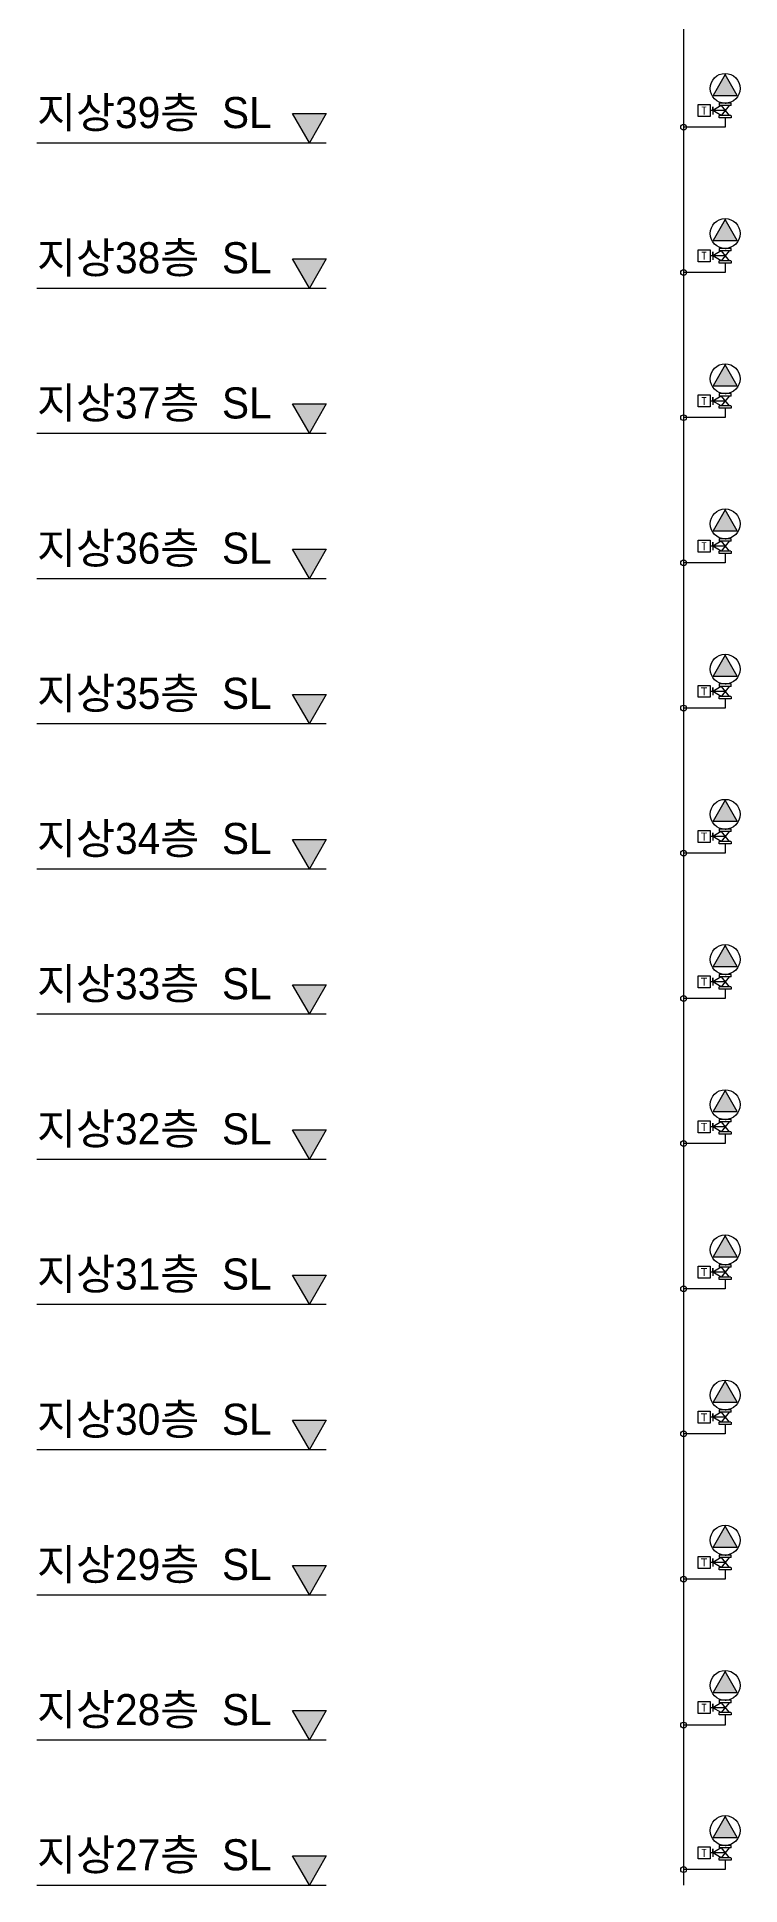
# Model space of a CAD drawing. Header units: millimetres. Extents: x -670037 to -640203, y 79764 to 182893.
# Drawn here: x -670037 to -659865, y 130164 to 156896 of the extents above; entities that cross this region are included whole.
import ezdxf
from ezdxf.enums import TextEntityAlignment as Align

# ---------------------------------------------------------------- set-up
doc = ezdxf.new("R2010")
doc.units = ezdxf.units.MM
doc.header["$LTSCALE"] = 200
for name, color, linetype in [('FF', 255, 'Continuous'), ('HSP', 5, 'Continuous'), ('TEX', 3, 'Continuous')]:
    doc.layers.add(name, color=color, linetype=linetype)
doc.styles.add('돋움', font='Dotum.ttf')
doc.styles.add('돋움체', font='DotumChe.ttf')

msp = doc.modelspace()

# ---------------------------------------------------------------- hatches: boundary and pattern name
for points in [[(-666340, 155787), (-666096, 155787), (-666096, 155364)], [(-665852, 155787), (-666096, 155787), (-666096, 155364)], [(-666340, 153687), (-666096, 153687), (-666096, 153264)], [(-665852, 153687), (-666096, 153687), (-666096, 153264)], [(-666340, 151587), (-666096, 151587), (-666096, 151164)], [(-665852, 151587), (-666096, 151587), (-666096, 151164)], [(-666340, 149487), (-666096, 149487), (-666096, 149064)], [(-665852, 149487), (-666096, 149487), (-666096, 149064)], [(-666340, 147387), (-666096, 147387), (-666096, 146964)], [(-665852, 147387), (-666096, 147387), (-666096, 146964)], [(-666340, 145287), (-666096, 145287), (-666096, 144864)], [(-665852, 145287), (-666096, 145287), (-666096, 144864)], [(-666340, 143187), (-666096, 143187), (-666096, 142764)], [(-665852, 143187), (-666096, 143187), (-666096, 142764)], [(-666340, 141087), (-666096, 141087), (-666096, 140664)], [(-665852, 141087), (-666096, 141087), (-666096, 140664)], [(-666340, 138987), (-666096, 138987), (-666096, 138564)], [(-665852, 138987), (-666096, 138987), (-666096, 138564)], [(-666340, 136887), (-666096, 136887), (-666096, 136464)], [(-665852, 136887), (-666096, 136887), (-666096, 136464)], [(-666340, 134787), (-666096, 134787), (-666096, 134364)], [(-665852, 134787), (-666096, 134787), (-666096, 134364)], [(-666340, 132687), (-666096, 132687), (-666096, 132264)], [(-665852, 132687), (-666096, 132687), (-666096, 132264)], [(-666340, 130587), (-666096, 130587), (-666096, 130164)], [(-665852, 130587), (-666096, 130587), (-666096, 130164)]]:
    msp.add_hatch(color=256).paths.add_polyline_path(points)
at = {"layer": 'FF', "linetype": 'Continuous'}
for points in [[(-660081, 156355), (-660256, 156051), (-659906, 156051)], [(-660081, 156355), (-660256, 156051), (-659906, 156051)], [(-660081, 154255), (-660256, 153951), (-659906, 153951)], [(-660081, 154255), (-660256, 153951), (-659906, 153951)], [(-660081, 152155), (-660256, 151851), (-659906, 151851)], [(-660081, 152155), (-660256, 151851), (-659906, 151851)], [(-660081, 150055), (-660256, 149751), (-659906, 149751)], [(-660081, 150055), (-660256, 149751), (-659906, 149751)], [(-660081, 147955), (-660256, 147651), (-659906, 147651)], [(-660081, 147955), (-660256, 147651), (-659906, 147651)], [(-660081, 145855), (-660256, 145551), (-659906, 145551)], [(-660081, 145855), (-660256, 145551), (-659906, 145551)], [(-660081, 143755), (-660256, 143451), (-659906, 143451)], [(-660081, 143755), (-660256, 143451), (-659906, 143451)], [(-660081, 141655), (-660256, 141351), (-659906, 141351)], [(-660081, 141655), (-660256, 141351), (-659906, 141351)], [(-660081, 139555), (-660256, 139251), (-659906, 139251)], [(-660081, 139555), (-660256, 139251), (-659906, 139251)], [(-660081, 137455), (-660256, 137151), (-659906, 137151)], [(-660081, 137455), (-660256, 137151), (-659906, 137151)], [(-660081, 135355), (-660256, 135051), (-659906, 135051)], [(-660081, 135355), (-660256, 135051), (-659906, 135051)], [(-660081, 133255), (-660256, 132951), (-659906, 132951)], [(-660081, 133255), (-660256, 132951), (-659906, 132951)], [(-660081, 131155), (-660256, 130851), (-659906, 130851)], [(-660081, 131155), (-660256, 130851), (-659906, 130851)]]:
    msp.add_hatch(color=1, dxfattribs=at).paths.add_polyline_path(points)

# ---------------------------------------------------------------- linework, layer by layer
for p, q in [((-666096, 155364), (-666340, 155787)), ((-666340, 155787), (-665852, 155787)), ((-665852, 155787), (-666096, 155364)), ((-670037, 155364), (-665852, 155364)), ((-666096, 153264), (-666340, 153687)), ((-666340, 153687), (-665852, 153687)), ((-665852, 153687), (-666096, 153264)), ((-670037, 153264), (-665852, 153264)), ((-666096, 151164), (-666340, 151587)), ((-666340, 151587), (-665852, 151587)), ((-665852, 151587), (-666096, 151164)), ((-670037, 151164), (-665852, 151164)), ((-666096, 149064), (-666340, 149487)), ((-666340, 149487), (-665852, 149487)), ((-665852, 149487), (-666096, 149064)), ((-670037, 149064), (-665852, 149064)), ((-666096, 146964), (-666340, 147387)), ((-666340, 147387), (-665852, 147387)), ((-665852, 147387), (-666096, 146964)), ((-670037, 146964), (-665852, 146964)), ((-666096, 144864), (-666340, 145287)), ((-666340, 145287), (-665852, 145287)), ((-665852, 145287), (-666096, 144864)), ((-670037, 144864), (-665852, 144864)), ((-666096, 142764), (-666340, 143187)), ((-666340, 143187), (-665852, 143187)), ((-665852, 143187), (-666096, 142764)), ((-670037, 142764), (-665852, 142764)), ((-666096, 140664), (-666340, 141087)), ((-666340, 141087), (-665852, 141087)), ((-665852, 141087), (-666096, 140664)), ((-670037, 140664), (-665852, 140664)), ((-666096, 138564), (-666340, 138987)), ((-666340, 138987), (-665852, 138987)), ((-665852, 138987), (-666096, 138564)), ((-670037, 138564), (-665852, 138564)), ((-666096, 136464), (-666340, 136887)), ((-666340, 136887), (-665852, 136887)), ((-665852, 136887), (-666096, 136464)), ((-670037, 136464), (-665852, 136464)), ((-666096, 134364), (-666340, 134787)), ((-666340, 134787), (-665852, 134787)), ((-665852, 134787), (-666096, 134364)), ((-670037, 134364), (-665852, 134364)), ((-666096, 132264), (-666340, 132687)), ((-666340, 132687), (-665852, 132687)), ((-665852, 132687), (-666096, 132264)), ((-670037, 132264), (-665852, 132264)), ((-666096, 130164), (-666340, 130587)), ((-666340, 130587), (-665852, 130587)), ((-665852, 130587), (-666096, 130164)), ((-670037, 130164), (-665852, 130164))]:
    msp.add_line(p, q)
at = {"layer": 'FF', "color": 4}
for p, q in [((-660139, 155902), (-660258, 155830)), ((-660139, 155902), (-660258, 155830)), ((-660258, 155886), (-660258, 155774)), ((-660258, 155830), (-660258, 155886)), ((-660258, 155886), (-660258, 155774)), ((-660258, 155830), (-660258, 155886)), ((-659995, 155937), (-660167, 155937)), ((-659995, 155937), (-660167, 155937)), ((-660167, 155937), (-660167, 155902)), ((-659995, 155937), (-660167, 155937)), ((-659995, 155937), (-660167, 155937)), ((-660167, 155937), (-660167, 155902)), ((-659995, 155902), (-660167, 155902)), ((-659995, 155902), (-660167, 155902)), ((-660024, 155902), (-660139, 155758)), ((-660139, 155902), (-660024, 155758)), ((-660024, 155902), (-660139, 155758)), ((-660139, 155902), (-660024, 155758)), ((-660081, 155937), (-660064, 155937)), ((-660081, 155937), (-660064, 155937)), ((-659995, 155902), (-659995, 155937)), ((-659995, 155902), (-659995, 155937)), ((-660081, 155830), (-660299, 155830)), ((-660081, 155830), (-660299, 155830)), ((-660258, 155830), (-660258, 155842)), ((-660258, 155842), (-660258, 155819)), ((-660258, 155830), (-660258, 155842)), ((-660258, 155842), (-660258, 155819)), ((-660139, 155758), (-660258, 155830)), ((-660139, 155758), (-660258, 155830)), ((-659997, 155758), (-660167, 155758)), ((-660167, 155724), (-660167, 155758)), ((-659997, 155758), (-660167, 155758)), ((-660167, 155724), (-660167, 155758)), ((-659995, 155724), (-660166, 155724)), ((-659995, 155724), (-660166, 155724)), ((-659995, 155724), (-660166, 155724)), ((-659995, 155724), (-660166, 155724)), ((-659995, 155758), (-659995, 155724)), ((-659995, 155758), (-659995, 155724)), ((-660081, 153730), (-660299, 153730)), ((-660081, 153730), (-660299, 153730)), ((-660139, 153802), (-660258, 153730)), ((-660139, 153802), (-660258, 153730)), ((-660258, 153786), (-660258, 153674)), ((-660258, 153730), (-660258, 153786)), ((-660258, 153786), (-660258, 153674)), ((-660258, 153730), (-660258, 153786)), ((-660258, 153730), (-660258, 153742)), ((-660258, 153742), (-660258, 153719)), ((-660258, 153730), (-660258, 153742)), ((-660258, 153742), (-660258, 153719)), ((-660139, 153658), (-660258, 153730)), ((-660139, 153658), (-660258, 153730)), ((-659995, 153837), (-660167, 153837)), ((-659995, 153837), (-660167, 153837)), ((-660167, 153837), (-660167, 153802)), ((-659995, 153837), (-660167, 153837)), ((-659995, 153837), (-660167, 153837)), ((-660167, 153837), (-660167, 153802)), ((-659995, 153802), (-660167, 153802)), ((-659995, 153802), (-660167, 153802)), ((-660024, 153802), (-660139, 153658)), ((-660139, 153802), (-660024, 153658)), ((-660024, 153802), (-660139, 153658)), ((-660139, 153802), (-660024, 153658)), ((-660081, 153837), (-660064, 153837)), ((-660081, 153837), (-660064, 153837)), ((-659995, 153802), (-659995, 153837)), ((-659995, 153802), (-659995, 153837)), ((-659997, 153658), (-660167, 153658)), ((-660167, 153624), (-660167, 153658)), ((-659997, 153658), (-660167, 153658)), ((-660167, 153624), (-660167, 153658)), ((-659995, 153624), (-660166, 153624)), ((-659995, 153624), (-660166, 153624)), ((-659995, 153624), (-660166, 153624)), ((-659995, 153624), (-660166, 153624)), ((-659995, 153658), (-659995, 153624)), ((-659995, 153658), (-659995, 153624)), ((-660081, 151630), (-660299, 151630)), ((-660081, 151630), (-660299, 151630)), ((-660139, 151702), (-660258, 151630)), ((-660139, 151702), (-660258, 151630)), ((-660258, 151686), (-660258, 151574)), ((-660258, 151630), (-660258, 151686)), ((-660258, 151686), (-660258, 151574)), ((-660258, 151630), (-660258, 151686)), ((-660258, 151630), (-660258, 151642)), ((-660258, 151642), (-660258, 151619)), ((-660258, 151630), (-660258, 151642)), ((-660258, 151642), (-660258, 151619)), ((-660139, 151558), (-660258, 151630)), ((-660139, 151558), (-660258, 151630)), ((-659995, 151737), (-660167, 151737)), ((-659995, 151737), (-660167, 151737)), ((-660167, 151737), (-660167, 151702)), ((-659995, 151737), (-660167, 151737)), ((-659995, 151737), (-660167, 151737)), ((-660167, 151737), (-660167, 151702)), ((-659995, 151702), (-660167, 151702)), ((-659995, 151702), (-660167, 151702)), ((-660024, 151702), (-660139, 151558)), ((-660139, 151702), (-660024, 151558)), ((-660024, 151702), (-660139, 151558)), ((-660139, 151702), (-660024, 151558)), ((-660081, 151737), (-660064, 151737)), ((-660081, 151737), (-660064, 151737)), ((-659995, 151702), (-659995, 151737)), ((-659995, 151702), (-659995, 151737)), ((-659997, 151558), (-660167, 151558)), ((-660167, 151524), (-660167, 151558)), ((-659997, 151558), (-660167, 151558)), ((-660167, 151524), (-660167, 151558)), ((-659995, 151524), (-660166, 151524)), ((-659995, 151524), (-660166, 151524)), ((-659995, 151524), (-660166, 151524)), ((-659995, 151524), (-660166, 151524)), ((-659995, 151558), (-659995, 151524)), ((-659995, 151558), (-659995, 151524)), ((-660081, 149530), (-660299, 149530)), ((-660081, 149530), (-660299, 149530)), ((-660139, 149602), (-660258, 149530)), ((-660139, 149602), (-660258, 149530)), ((-660258, 149586), (-660258, 149474)), ((-660258, 149530), (-660258, 149586)), ((-660258, 149586), (-660258, 149474)), ((-660258, 149530), (-660258, 149586)), ((-660258, 149530), (-660258, 149542)), ((-660258, 149542), (-660258, 149519)), ((-660258, 149530), (-660258, 149542)), ((-660258, 149542), (-660258, 149519)), ((-660139, 149458), (-660258, 149530)), ((-660139, 149458), (-660258, 149530)), ((-659995, 149637), (-660167, 149637)), ((-659995, 149637), (-660167, 149637)), ((-660167, 149637), (-660167, 149602)), ((-659995, 149637), (-660167, 149637)), ((-659995, 149637), (-660167, 149637)), ((-660167, 149637), (-660167, 149602)), ((-659995, 149602), (-660167, 149602)), ((-659995, 149602), (-660167, 149602)), ((-659997, 149458), (-660167, 149458)), ((-660167, 149424), (-660167, 149458)), ((-659997, 149458), (-660167, 149458)), ((-660167, 149424), (-660167, 149458)), ((-660024, 149602), (-660139, 149458)), ((-660139, 149602), (-660024, 149458)), ((-660024, 149602), (-660139, 149458)), ((-660139, 149602), (-660024, 149458)), ((-660081, 149637), (-660064, 149637)), ((-660081, 149637), (-660064, 149637)), ((-659995, 149602), (-659995, 149637)), ((-659995, 149602), (-659995, 149637)), ((-659995, 149458), (-659995, 149424)), ((-659995, 149458), (-659995, 149424)), ((-659995, 149424), (-660166, 149424)), ((-659995, 149424), (-660166, 149424)), ((-659995, 149424), (-660166, 149424)), ((-659995, 149424), (-660166, 149424)), ((-660473, 147517), (-660299, 147517)), ((-660473, 147344), (-660473, 147517)), ((-660473, 147517), (-660299, 147517)), ((-660473, 147344), (-660473, 147517)), ((-660299, 147344), (-660473, 147344)), ((-660299, 147344), (-660473, 147344)), ((-660299, 147517), (-660299, 147344)), ((-660299, 147517), (-660299, 147344)), ((-660081, 147430), (-660299, 147430)), ((-660081, 147430), (-660299, 147430)), ((-660139, 147502), (-660258, 147430)), ((-660139, 147502), (-660258, 147430)), ((-660258, 147486), (-660258, 147374)), ((-660258, 147430), (-660258, 147486)), ((-660258, 147486), (-660258, 147374)), ((-660258, 147430), (-660258, 147486)), ((-660258, 147430), (-660258, 147442)), ((-660258, 147442), (-660258, 147419)), ((-660258, 147430), (-660258, 147442)), ((-660258, 147442), (-660258, 147419)), ((-660139, 147358), (-660258, 147430)), ((-660139, 147358), (-660258, 147430)), ((-659995, 147537), (-660167, 147537)), ((-659995, 147537), (-660167, 147537)), ((-660167, 147537), (-660167, 147502)), ((-659995, 147537), (-660167, 147537)), ((-659995, 147537), (-660167, 147537)), ((-660167, 147537), (-660167, 147502)), ((-659995, 147502), (-660167, 147502)), ((-659995, 147502), (-660167, 147502)), ((-659997, 147358), (-660167, 147358)), ((-660167, 147324), (-660167, 147358)), ((-659997, 147358), (-660167, 147358)), ((-660167, 147324), (-660167, 147358)), ((-659995, 147324), (-660166, 147324)), ((-659995, 147324), (-660166, 147324)), ((-659995, 147324), (-660166, 147324)), ((-659995, 147324), (-660166, 147324)), ((-660024, 147502), (-660139, 147358)), ((-660139, 147502), (-660024, 147358)), ((-660024, 147502), (-660139, 147358)), ((-660139, 147502), (-660024, 147358)), ((-660081, 147537), (-660064, 147537)), ((-660081, 147537), (-660064, 147537)), ((-659995, 147502), (-659995, 147537)), ((-659995, 147502), (-659995, 147537)), ((-659995, 147358), (-659995, 147324)), ((-659995, 147358), (-659995, 147324)), ((-659995, 145437), (-660167, 145437)), ((-659995, 145437), (-660167, 145437)), ((-660167, 145437), (-660167, 145402)), ((-659995, 145437), (-660167, 145437)), ((-659995, 145437), (-660167, 145437)), ((-660167, 145437), (-660167, 145402)), ((-660081, 145437), (-660064, 145437)), ((-660081, 145437), (-660064, 145437)), ((-659995, 145402), (-659995, 145437)), ((-659995, 145402), (-659995, 145437)), ((-660473, 145417), (-660299, 145417)), ((-660473, 145244), (-660473, 145417)), ((-660473, 145417), (-660299, 145417)), ((-660473, 145244), (-660473, 145417)), ((-660299, 145244), (-660473, 145244)), ((-660299, 145244), (-660473, 145244)), ((-660299, 145417), (-660299, 145244)), ((-660299, 145417), (-660299, 145244)), ((-660081, 145330), (-660299, 145330)), ((-660081, 145330), (-660299, 145330)), ((-660139, 145402), (-660258, 145330)), ((-660139, 145402), (-660258, 145330)), ((-660258, 145386), (-660258, 145274)), ((-660258, 145330), (-660258, 145386)), ((-660258, 145386), (-660258, 145274)), ((-660258, 145330), (-660258, 145386)), ((-660258, 145330), (-660258, 145342)), ((-660258, 145342), (-660258, 145319)), ((-660258, 145330), (-660258, 145342)), ((-660258, 145342), (-660258, 145319)), ((-660139, 145258), (-660258, 145330)), ((-660139, 145258), (-660258, 145330)), ((-659995, 145402), (-660167, 145402)), ((-659995, 145402), (-660167, 145402)), ((-659997, 145258), (-660167, 145258)), ((-660167, 145224), (-660167, 145258)), ((-659997, 145258), (-660167, 145258)), ((-660167, 145224), (-660167, 145258)), ((-659995, 145224), (-660166, 145224)), ((-659995, 145224), (-660166, 145224)), ((-659995, 145224), (-660166, 145224)), ((-659995, 145224), (-660166, 145224)), ((-660024, 145402), (-660139, 145258)), ((-660139, 145402), (-660024, 145258)), ((-660024, 145402), (-660139, 145258)), ((-660139, 145402), (-660024, 145258)), ((-659995, 145258), (-659995, 145224)), ((-659995, 145258), (-659995, 145224)), ((-660473, 143317), (-660299, 143317)), ((-660473, 143144), (-660473, 143317)), ((-660473, 143317), (-660299, 143317)), ((-660473, 143144), (-660473, 143317)), ((-660299, 143317), (-660299, 143144)), ((-660299, 143317), (-660299, 143144)), ((-660139, 143302), (-660258, 143230)), ((-660139, 143302), (-660258, 143230)), ((-660258, 143286), (-660258, 143174)), ((-660258, 143230), (-660258, 143286)), ((-660258, 143286), (-660258, 143174)), ((-660258, 143230), (-660258, 143286)), ((-659995, 143337), (-660167, 143337)), ((-659995, 143337), (-660167, 143337)), ((-660167, 143337), (-660167, 143302)), ((-659995, 143337), (-660167, 143337)), ((-659995, 143337), (-660167, 143337)), ((-660167, 143337), (-660167, 143302)), ((-659995, 143302), (-660167, 143302)), ((-659995, 143302), (-660167, 143302)), ((-660024, 143302), (-660139, 143158)), ((-660139, 143302), (-660024, 143158)), ((-660024, 143302), (-660139, 143158)), ((-660139, 143302), (-660024, 143158)), ((-660081, 143337), (-660064, 143337)), ((-660081, 143337), (-660064, 143337)), ((-659995, 143302), (-659995, 143337)), ((-659995, 143302), (-659995, 143337)), ((-660299, 143144), (-660473, 143144)), ((-660299, 143144), (-660473, 143144)), ((-660081, 143230), (-660299, 143230)), ((-660081, 143230), (-660299, 143230)), ((-660258, 143230), (-660258, 143242)), ((-660258, 143242), (-660258, 143219)), ((-660258, 143230), (-660258, 143242)), ((-660258, 143242), (-660258, 143219)), ((-660139, 143158), (-660258, 143230)), ((-660139, 143158), (-660258, 143230)), ((-659997, 143158), (-660167, 143158)), ((-660167, 143124), (-660167, 143158)), ((-659997, 143158), (-660167, 143158)), ((-660167, 143124), (-660167, 143158)), ((-659995, 143124), (-660166, 143124)), ((-659995, 143124), (-660166, 143124)), ((-659995, 143124), (-660166, 143124)), ((-659995, 143124), (-660166, 143124)), ((-659995, 143158), (-659995, 143124)), ((-659995, 143158), (-659995, 143124)), ((-660473, 141217), (-660299, 141217)), ((-660473, 141044), (-660473, 141217)), ((-660473, 141217), (-660299, 141217)), ((-660473, 141044), (-660473, 141217)), ((-660299, 141217), (-660299, 141044)), ((-660299, 141217), (-660299, 141044)), ((-660139, 141202), (-660258, 141130)), ((-660139, 141202), (-660258, 141130)), ((-660258, 141186), (-660258, 141074)), ((-660258, 141130), (-660258, 141186)), ((-660258, 141186), (-660258, 141074)), ((-660258, 141130), (-660258, 141186)), ((-660258, 141130), (-660258, 141142)), ((-660258, 141142), (-660258, 141119)), ((-660258, 141130), (-660258, 141142)), ((-660258, 141142), (-660258, 141119)), ((-659995, 141237), (-660167, 141237)), ((-659995, 141237), (-660167, 141237)), ((-660167, 141237), (-660167, 141202)), ((-659995, 141237), (-660167, 141237)), ((-659995, 141237), (-660167, 141237)), ((-660167, 141237), (-660167, 141202)), ((-659995, 141202), (-660167, 141202)), ((-659995, 141202), (-660167, 141202)), ((-660024, 141202), (-660139, 141058)), ((-660139, 141202), (-660024, 141058)), ((-660024, 141202), (-660139, 141058)), ((-660139, 141202), (-660024, 141058)), ((-660081, 141237), (-660064, 141237)), ((-660081, 141237), (-660064, 141237)), ((-659995, 141202), (-659995, 141237)), ((-659995, 141202), (-659995, 141237)), ((-660299, 141044), (-660473, 141044)), ((-660299, 141044), (-660473, 141044)), ((-660081, 141130), (-660299, 141130)), ((-660081, 141130), (-660299, 141130)), ((-660139, 141058), (-660258, 141130)), ((-660139, 141058), (-660258, 141130)), ((-659997, 141058), (-660167, 141058)), ((-660167, 141024), (-660167, 141058)), ((-659997, 141058), (-660167, 141058)), ((-660167, 141024), (-660167, 141058)), ((-659995, 141024), (-660166, 141024)), ((-659995, 141024), (-660166, 141024)), ((-659995, 141024), (-660166, 141024)), ((-659995, 141024), (-660166, 141024)), ((-659995, 141058), (-659995, 141024)), ((-659995, 141058), (-659995, 141024)), ((-660473, 139117), (-660299, 139117)), ((-660473, 138944), (-660473, 139117)), ((-660473, 139117), (-660299, 139117)), ((-660473, 138944), (-660473, 139117)), ((-660299, 139117), (-660299, 138944)), ((-660299, 139117), (-660299, 138944)), ((-660081, 139030), (-660299, 139030)), ((-660081, 139030), (-660299, 139030)), ((-660139, 139102), (-660258, 139030)), ((-660139, 139102), (-660258, 139030)), ((-660258, 139086), (-660258, 138974)), ((-660258, 139030), (-660258, 139086)), ((-660258, 139086), (-660258, 138974)), ((-660258, 139030), (-660258, 139086)), ((-660258, 139030), (-660258, 139042)), ((-660258, 139042), (-660258, 139019)), ((-660258, 139030), (-660258, 139042)), ((-660258, 139042), (-660258, 139019)), ((-660139, 138958), (-660258, 139030)), ((-660139, 138958), (-660258, 139030)), ((-659995, 139137), (-660167, 139137)), ((-659995, 139137), (-660167, 139137)), ((-660167, 139137), (-660167, 139102)), ((-659995, 139137), (-660167, 139137)), ((-659995, 139137), (-660167, 139137)), ((-660167, 139137), (-660167, 139102)), ((-659995, 139102), (-660167, 139102)), ((-659995, 139102), (-660167, 139102)), ((-660024, 139102), (-660139, 138958)), ((-660139, 139102), (-660024, 138958)), ((-660024, 139102), (-660139, 138958)), ((-660139, 139102), (-660024, 138958)), ((-660081, 139137), (-660064, 139137)), ((-660081, 139137), (-660064, 139137)), ((-659995, 139102), (-659995, 139137)), ((-659995, 139102), (-659995, 139137)), ((-660299, 138944), (-660473, 138944)), ((-660299, 138944), (-660473, 138944)), ((-659997, 138958), (-660167, 138958)), ((-660167, 138924), (-660167, 138958)), ((-659997, 138958), (-660167, 138958)), ((-660167, 138924), (-660167, 138958)), ((-659995, 138924), (-660166, 138924)), ((-659995, 138924), (-660166, 138924)), ((-659995, 138924), (-660166, 138924)), ((-659995, 138924), (-660166, 138924)), ((-659995, 138958), (-659995, 138924)), ((-659995, 138958), (-659995, 138924)), ((-660473, 137017), (-660299, 137017)), ((-660473, 136844), (-660473, 137017)), ((-660473, 137017), (-660299, 137017)), ((-660473, 136844), (-660473, 137017)), ((-660299, 137017), (-660299, 136844)), ((-660299, 137017), (-660299, 136844)), ((-660081, 136930), (-660299, 136930)), ((-660081, 136930), (-660299, 136930)), ((-660139, 137002), (-660258, 136930)), ((-660139, 137002), (-660258, 136930)), ((-660258, 136986), (-660258, 136874)), ((-660258, 136930), (-660258, 136986)), ((-660258, 136986), (-660258, 136874)), ((-660258, 136930), (-660258, 136986)), ((-660258, 136930), (-660258, 136942)), ((-660258, 136942), (-660258, 136919)), ((-660258, 136930), (-660258, 136942)), ((-660258, 136942), (-660258, 136919)), ((-660139, 136858), (-660258, 136930)), ((-660139, 136858), (-660258, 136930)), ((-659995, 137037), (-660167, 137037)), ((-659995, 137037), (-660167, 137037)), ((-660167, 137037), (-660167, 137002)), ((-659995, 137037), (-660167, 137037)), ((-659995, 137037), (-660167, 137037)), ((-660167, 137037), (-660167, 137002)), ((-659995, 137002), (-660167, 137002)), ((-659995, 137002), (-660167, 137002)), ((-660024, 137002), (-660139, 136858)), ((-660139, 137002), (-660024, 136858)), ((-660024, 137002), (-660139, 136858)), ((-660139, 137002), (-660024, 136858)), ((-660081, 137037), (-660064, 137037)), ((-660081, 137037), (-660064, 137037)), ((-659995, 137002), (-659995, 137037)), ((-659995, 137002), (-659995, 137037)), ((-660299, 136844), (-660473, 136844)), ((-660299, 136844), (-660473, 136844)), ((-659997, 136858), (-660167, 136858)), ((-660167, 136824), (-660167, 136858)), ((-659997, 136858), (-660167, 136858)), ((-660167, 136824), (-660167, 136858)), ((-659995, 136824), (-660166, 136824)), ((-659995, 136824), (-660166, 136824)), ((-659995, 136824), (-660166, 136824)), ((-659995, 136824), (-660166, 136824)), ((-659995, 136858), (-659995, 136824)), ((-659995, 136858), (-659995, 136824)), ((-660473, 134917), (-660299, 134917)), ((-660473, 134744), (-660473, 134917)), ((-660473, 134917), (-660299, 134917)), ((-660473, 134744), (-660473, 134917)), ((-660299, 134744), (-660473, 134744)), ((-660299, 134744), (-660473, 134744)), ((-660299, 134917), (-660299, 134744)), ((-660299, 134917), (-660299, 134744)), ((-660081, 134830), (-660299, 134830)), ((-660081, 134830), (-660299, 134830)), ((-660139, 134902), (-660258, 134830)), ((-660139, 134902), (-660258, 134830)), ((-660258, 134886), (-660258, 134774)), ((-660258, 134830), (-660258, 134886)), ((-660258, 134886), (-660258, 134774)), ((-660258, 134830), (-660258, 134886)), ((-660258, 134830), (-660258, 134842)), ((-660258, 134842), (-660258, 134819)), ((-660258, 134830), (-660258, 134842)), ((-660258, 134842), (-660258, 134819)), ((-660139, 134758), (-660258, 134830)), ((-660139, 134758), (-660258, 134830)), ((-659995, 134937), (-660167, 134937)), ((-659995, 134937), (-660167, 134937)), ((-660167, 134937), (-660167, 134902)), ((-659995, 134937), (-660167, 134937)), ((-659995, 134937), (-660167, 134937)), ((-660167, 134937), (-660167, 134902)), ((-659995, 134902), (-660167, 134902)), ((-659995, 134902), (-660167, 134902)), ((-659997, 134758), (-660167, 134758)), ((-660167, 134724), (-660167, 134758)), ((-659997, 134758), (-660167, 134758)), ((-660167, 134724), (-660167, 134758)), ((-660024, 134902), (-660139, 134758)), ((-660139, 134902), (-660024, 134758)), ((-660024, 134902), (-660139, 134758)), ((-660139, 134902), (-660024, 134758)), ((-660081, 134937), (-660064, 134937)), ((-660081, 134937), (-660064, 134937)), ((-659995, 134902), (-659995, 134937)), ((-659995, 134902), (-659995, 134937)), ((-659995, 134758), (-659995, 134724)), ((-659995, 134758), (-659995, 134724)), ((-659995, 134724), (-660166, 134724)), ((-659995, 134724), (-660166, 134724)), ((-659995, 134724), (-660166, 134724)), ((-659995, 134724), (-660166, 134724)), ((-660081, 132730), (-660299, 132730)), ((-660081, 132730), (-660299, 132730)), ((-660139, 132802), (-660258, 132730)), ((-660139, 132802), (-660258, 132730)), ((-660258, 132786), (-660258, 132674)), ((-660258, 132730), (-660258, 132786)), ((-660258, 132786), (-660258, 132674)), ((-660258, 132730), (-660258, 132786)), ((-660258, 132730), (-660258, 132742)), ((-660258, 132742), (-660258, 132719)), ((-660258, 132730), (-660258, 132742)), ((-660258, 132742), (-660258, 132719)), ((-660139, 132658), (-660258, 132730)), ((-660139, 132658), (-660258, 132730)), ((-659995, 132837), (-660167, 132837)), ((-659995, 132837), (-660167, 132837)), ((-660167, 132837), (-660167, 132802)), ((-659995, 132837), (-660167, 132837)), ((-659995, 132837), (-660167, 132837)), ((-660167, 132837), (-660167, 132802)), ((-659995, 132802), (-660167, 132802)), ((-659995, 132802), (-660167, 132802)), ((-659997, 132658), (-660167, 132658)), ((-660167, 132624), (-660167, 132658)), ((-659997, 132658), (-660167, 132658)), ((-660167, 132624), (-660167, 132658)), ((-659995, 132624), (-660166, 132624)), ((-659995, 132624), (-660166, 132624)), ((-659995, 132624), (-660166, 132624)), ((-659995, 132624), (-660166, 132624)), ((-660024, 132802), (-660139, 132658)), ((-660139, 132802), (-660024, 132658)), ((-660024, 132802), (-660139, 132658)), ((-660139, 132802), (-660024, 132658)), ((-660081, 132837), (-660064, 132837)), ((-660081, 132837), (-660064, 132837)), ((-659995, 132802), (-659995, 132837)), ((-659995, 132802), (-659995, 132837)), ((-659995, 132658), (-659995, 132624)), ((-659995, 132658), (-659995, 132624)), ((-659995, 130737), (-660167, 130737)), ((-659995, 130737), (-660167, 130737)), ((-660167, 130737), (-660167, 130702)), ((-659995, 130737), (-660167, 130737)), ((-659995, 130737), (-660167, 130737)), ((-660167, 130737), (-660167, 130702)), ((-660081, 130737), (-660064, 130737)), ((-660081, 130737), (-660064, 130737)), ((-659995, 130702), (-659995, 130737)), ((-659995, 130702), (-659995, 130737)), ((-660081, 130630), (-660299, 130630)), ((-660081, 130630), (-660299, 130630)), ((-660139, 130702), (-660258, 130630)), ((-660139, 130702), (-660258, 130630)), ((-660258, 130686), (-660258, 130574)), ((-660258, 130630), (-660258, 130686)), ((-660258, 130686), (-660258, 130574)), ((-660258, 130630), (-660258, 130686)), ((-660258, 130630), (-660258, 130642)), ((-660258, 130642), (-660258, 130619)), ((-660258, 130630), (-660258, 130642)), ((-660258, 130642), (-660258, 130619)), ((-660139, 130558), (-660258, 130630)), ((-660139, 130558), (-660258, 130630)), ((-659995, 130702), (-660167, 130702)), ((-659995, 130702), (-660167, 130702)), ((-659997, 130558), (-660167, 130558)), ((-660167, 130524), (-660167, 130558)), ((-659997, 130558), (-660167, 130558)), ((-660167, 130524), (-660167, 130558)), ((-659995, 130524), (-660166, 130524)), ((-659995, 130524), (-660166, 130524)), ((-659995, 130524), (-660166, 130524)), ((-659995, 130524), (-660166, 130524)), ((-660024, 130702), (-660139, 130558)), ((-660139, 130702), (-660024, 130558)), ((-660024, 130702), (-660139, 130558)), ((-660139, 130702), (-660024, 130558)), ((-659995, 130558), (-659995, 130524)), ((-659995, 130558), (-659995, 130524))]:
    msp.add_line(p, q, dxfattribs=at)
at = {"layer": 'FF', "color": 6, "linetype": 'Continuous'}
for p, q in [((-660081, 155589), (-660681, 155589)), ((-660081, 155724), (-660081, 155589)), ((-660081, 155724), (-660081, 155589)), ((-660081, 153489), (-660681, 153489)), ((-660081, 153624), (-660081, 153489)), ((-660081, 153624), (-660081, 153489)), ((-660081, 151389), (-660681, 151389)), ((-660081, 151524), (-660081, 151389)), ((-660081, 151524), (-660081, 151389)), ((-660081, 149289), (-660681, 149289)), ((-660081, 149424), (-660081, 149289)), ((-660081, 149424), (-660081, 149289)), ((-660081, 147324), (-660081, 147189)), ((-660081, 147324), (-660081, 147189)), ((-660081, 147189), (-660681, 147189)), ((-660081, 145224), (-660081, 145089)), ((-660081, 145224), (-660081, 145089)), ((-660081, 145089), (-660681, 145089)), ((-660081, 143124), (-660081, 142989)), ((-660081, 143124), (-660081, 142989)), ((-660081, 142989), (-660681, 142989)), ((-660081, 140889), (-660681, 140889)), ((-660081, 141024), (-660081, 140889)), ((-660081, 141024), (-660081, 140889)), ((-660081, 138789), (-660681, 138789)), ((-660081, 138924), (-660081, 138789)), ((-660081, 138924), (-660081, 138789)), ((-660081, 136689), (-660681, 136689)), ((-660081, 136824), (-660081, 136689)), ((-660081, 136824), (-660081, 136689)), ((-660081, 134589), (-660681, 134589)), ((-660081, 134724), (-660081, 134589)), ((-660081, 134724), (-660081, 134589)), ((-660081, 132624), (-660081, 132489)), ((-660081, 132624), (-660081, 132489)), ((-660081, 132614), (-660081, 132479)), ((-660081, 132479), (-660681, 132479)), ((-660081, 130524), (-660081, 130389)), ((-660081, 130524), (-660081, 130389)), ((-660081, 130522), (-660081, 130387)), ((-660081, 130387), (-660681, 130387))]:
    msp.add_line(p, q, dxfattribs=at)
at = {"layer": 'FF', "color": 1, "linetype": 'Continuous'}
for p, q in [((-660081, 147955), (-660256, 147651)), ((-660081, 147955), (-660256, 147651)), ((-660081, 147955), (-660256, 147651)), ((-660081, 147955), (-660256, 147651)), ((-659906, 147651), (-660081, 147955)), ((-659906, 147651), (-660081, 147955)), ((-659906, 147651), (-660081, 147955)), ((-659906, 147651), (-660081, 147955)), ((-660256, 147651), (-659906, 147651)), ((-660256, 147651), (-659906, 147651)), ((-660256, 147651), (-659906, 147651)), ((-660256, 147651), (-659906, 147651)), ((-660081, 145855), (-660256, 145551)), ((-660081, 145855), (-660256, 145551)), ((-660081, 145855), (-660256, 145551)), ((-660081, 145855), (-660256, 145551)), ((-659906, 145551), (-660081, 145855)), ((-659906, 145551), (-660081, 145855)), ((-659906, 145551), (-660081, 145855)), ((-659906, 145551), (-660081, 145855)), ((-660256, 145551), (-659906, 145551)), ((-660256, 145551), (-659906, 145551)), ((-660256, 145551), (-659906, 145551)), ((-660256, 145551), (-659906, 145551)), ((-660081, 143755), (-660256, 143451)), ((-660081, 143755), (-660256, 143451)), ((-660081, 143755), (-660256, 143451)), ((-660081, 143755), (-660256, 143451)), ((-659906, 143451), (-660081, 143755)), ((-659906, 143451), (-660081, 143755)), ((-659906, 143451), (-660081, 143755)), ((-659906, 143451), (-660081, 143755)), ((-660256, 143451), (-659906, 143451)), ((-660256, 143451), (-659906, 143451)), ((-660256, 143451), (-659906, 143451)), ((-660256, 143451), (-659906, 143451)), ((-660081, 141655), (-660256, 141351)), ((-660081, 141655), (-660256, 141351)), ((-660081, 141655), (-660256, 141351)), ((-660081, 141655), (-660256, 141351)), ((-659906, 141351), (-660081, 141655)), ((-659906, 141351), (-660081, 141655)), ((-659906, 141351), (-660081, 141655)), ((-659906, 141351), (-660081, 141655)), ((-660256, 141351), (-659906, 141351)), ((-660256, 141351), (-659906, 141351)), ((-660256, 141351), (-659906, 141351)), ((-660256, 141351), (-659906, 141351)), ((-660081, 139555), (-660256, 139251)), ((-660081, 139555), (-660256, 139251)), ((-660081, 139555), (-660256, 139251)), ((-660081, 139555), (-660256, 139251)), ((-659906, 139251), (-660081, 139555)), ((-659906, 139251), (-660081, 139555)), ((-659906, 139251), (-660081, 139555)), ((-659906, 139251), (-660081, 139555)), ((-660256, 139251), (-659906, 139251)), ((-660256, 139251), (-659906, 139251)), ((-660256, 139251), (-659906, 139251)), ((-660256, 139251), (-659906, 139251)), ((-660081, 137455), (-660256, 137151)), ((-660081, 137455), (-660256, 137151)), ((-660081, 137455), (-660256, 137151)), ((-660081, 137455), (-660256, 137151)), ((-659906, 137151), (-660081, 137455)), ((-659906, 137151), (-660081, 137455)), ((-659906, 137151), (-660081, 137455)), ((-659906, 137151), (-660081, 137455)), ((-660256, 137151), (-659906, 137151)), ((-660256, 137151), (-659906, 137151)), ((-660256, 137151), (-659906, 137151)), ((-660256, 137151), (-659906, 137151)), ((-660081, 135355), (-660256, 135051)), ((-660081, 135355), (-660256, 135051)), ((-660081, 135355), (-660256, 135051)), ((-660081, 135355), (-660256, 135051)), ((-659906, 135051), (-660081, 135355)), ((-659906, 135051), (-660081, 135355)), ((-659906, 135051), (-660081, 135355)), ((-659906, 135051), (-660081, 135355)), ((-660256, 135051), (-659906, 135051)), ((-660256, 135051), (-659906, 135051)), ((-660256, 135051), (-659906, 135051)), ((-660256, 135051), (-659906, 135051))]:
    msp.add_line(p, q, dxfattribs=at)
at = {"layer": 'FF', "color": 1, "linetype": 'Continuous', "elevation": 0}
for points in [[(-660081, 156355), (-660256, 156051), (-659906, 156051)], [(-660081, 156355), (-660256, 156051), (-659906, 156051)], [(-660081, 156355), (-660256, 156051), (-659906, 156051)], [(-660081, 156355), (-660256, 156051), (-659906, 156051)], [(-660081, 154255), (-660256, 153951), (-659906, 153951)], [(-660081, 154255), (-660256, 153951), (-659906, 153951)], [(-660081, 154255), (-660256, 153951), (-659906, 153951)], [(-660081, 154255), (-660256, 153951), (-659906, 153951)], [(-660081, 152155), (-660256, 151851), (-659906, 151851)], [(-660081, 152155), (-660256, 151851), (-659906, 151851)], [(-660081, 152155), (-660256, 151851), (-659906, 151851)], [(-660081, 152155), (-660256, 151851), (-659906, 151851)], [(-660081, 150055), (-660256, 149751), (-659906, 149751)], [(-660081, 150055), (-660256, 149751), (-659906, 149751)], [(-660081, 150055), (-660256, 149751), (-659906, 149751)], [(-660081, 150055), (-660256, 149751), (-659906, 149751)], [(-660081, 133255), (-660256, 132951), (-659906, 132951)], [(-660081, 133255), (-660256, 132951), (-659906, 132951)], [(-660081, 133255), (-660256, 132951), (-659906, 132951)], [(-660081, 133255), (-660256, 132951), (-659906, 132951)], [(-660081, 131155), (-660256, 130851), (-659906, 130851)], [(-660081, 131155), (-660256, 130851), (-659906, 130851)], [(-660081, 131155), (-660256, 130851), (-659906, 130851)], [(-660081, 131155), (-660256, 130851), (-659906, 130851)]]:
    msp.add_lwpolyline(points, close=True, dxfattribs=at)
at = {"layer": 'FF', "color": 4, "elevation": 0}
for points in [[(-660473, 155917), (-660299, 155917), (-660299, 155744), (-660473, 155744)], [(-660473, 155917), (-660299, 155917), (-660299, 155744), (-660473, 155744)], [(-660473, 153817), (-660299, 153817), (-660299, 153644), (-660473, 153644)], [(-660473, 153817), (-660299, 153817), (-660299, 153644), (-660473, 153644)], [(-660473, 151717), (-660299, 151717), (-660299, 151544), (-660473, 151544)], [(-660473, 151717), (-660299, 151717), (-660299, 151544), (-660473, 151544)], [(-660473, 149617), (-660299, 149617), (-660299, 149444), (-660473, 149444)], [(-660473, 149617), (-660299, 149617), (-660299, 149444), (-660473, 149444)], [(-660473, 132817), (-660299, 132817), (-660299, 132644), (-660473, 132644)], [(-660473, 132817), (-660299, 132817), (-660299, 132644), (-660473, 132644)], [(-660473, 130717), (-660299, 130717), (-660299, 130544), (-660473, 130544)], [(-660473, 130717), (-660299, 130717), (-660299, 130544), (-660473, 130544)]]:
    msp.add_lwpolyline(points, close=True, dxfattribs=at)
at = {"layer": 'FF', "color": 7}
for centre in [(-660081, 156152), (-660081, 156152), (-660081, 154052), (-660081, 154052), (-660081, 151952), (-660081, 151952), (-660081, 149852), (-660081, 149852), (-660081, 147752), (-660081, 147752), (-660081, 145652), (-660081, 145652), (-660081, 143552), (-660081, 143552), (-660081, 141452), (-660081, 141452), (-660081, 139352), (-660081, 139352), (-660081, 137252), (-660081, 137252), (-660081, 135152), (-660081, 135152), (-660081, 133052), (-660081, 133052), (-660081, 130952), (-660081, 130952)]:
    msp.add_circle(centre, 216, dxfattribs=at)
at = {"layer": 'FF', "color": 2}
for centre in [(-660681, 155589, 0), (-660681, 153489, 0), (-660681, 151389, 0), (-660681, 149289, 0), (-660681, 147189, 0), (-660681, 145089), (-660681, 142989), (-660681, 140889, 0), (-660681, 138789), (-660681, 136689), (-660681, 134589, 0), (-660681, 132479, 0), (-660681, 130387, 0)]:
    msp.add_circle(centre, 41.7, dxfattribs=at)
at = {"layer": 'HSP', "linetype": 'Continuous'}
for p, q in [((-660681, 157464), (-660681, 155364)), ((-660681, 155364), (-660681, 153264)), ((-660681, 153264), (-660681, 151164)), ((-660681, 151164), (-660681, 149064)), ((-660681, 149064), (-660681, 146964)), ((-660681, 146964), (-660681, 144864)), ((-660681, 144864), (-660681, 142764)), ((-660681, 142764), (-660681, 140664)), ((-660681, 140664), (-660681, 138564)), ((-660681, 138564), (-660681, 136464)), ((-660681, 136464), (-660681, 134364)), ((-660681, 134364), (-660681, 132264)), ((-660681, 132264), (-660681, 130164))]:
    msp.add_line(p, q, dxfattribs=at)

# ---------------------------------------------------------------- texts
at = {"layer": 'FF', "color": 4}
for style, p in [('돋움체', (-660386, 155830)), ('돋움체', (-660386, 155830)), ('돋움체', (-660386, 153730)), ('돋움체', (-660386, 153730)), ('돋움체', (-660386, 151630)), ('돋움체', (-660386, 151630)), ('돋움체', (-660386, 149530)), ('돋움체', (-660386, 149530)), ('돋움', (-660386, 147430)), ('돋움', (-660386, 147430)), ('돋움', (-660386, 145330)), ('돋움', (-660386, 145330)), ('돋움', (-660386, 143230)), ('돋움', (-660386, 143230)), ('돋움', (-660386, 141130)), ('돋움', (-660386, 141130)), ('돋움', (-660386, 139030)), ('돋움', (-660386, 139030)), ('돋움', (-660386, 136930)), ('돋움', (-660386, 136930)), ('돋움', (-660386, 134830)), ('돋움', (-660386, 134830)), ('돋움체', (-660386, 132730)), ('돋움체', (-660386, 132730)), ('돋움체', (-660386, 130630)), ('돋움체', (-660386, 130630))]:
    msp.add_text('T', height=116, dxfattribs=dict(at, style=style)).set_placement(p, align=Align.MIDDLE)
at = {"layer": 'TEX', "style": '돋움'}
for s, p in [('지상39층  SL', (-670037, 155802)), ('지상38층  SL', (-670037, 153702)), ('지상37층  SL', (-670037, 151602)), ('지상36층  SL', (-670037, 149502)), ('지상35층  SL', (-670037, 147402)), ('지상34층  SL', (-670037, 145302)), ('지상33층  SL', (-670037, 143202)), ('지상32층  SL', (-670037, 141102)), ('지상31층  SL', (-670037, 139002)), ('지상30층  SL', (-670037, 136902)), ('지상29층  SL', (-670037, 134802)), ('지상28층  SL', (-670037, 132702)), ('지상27층  SL', (-670037, 130602))]:
    msp.add_text(s, height=450, dxfattribs=at).set_placement(p, align=Align.MIDDLE_LEFT)

doc.saveas('drawing.dxf')
